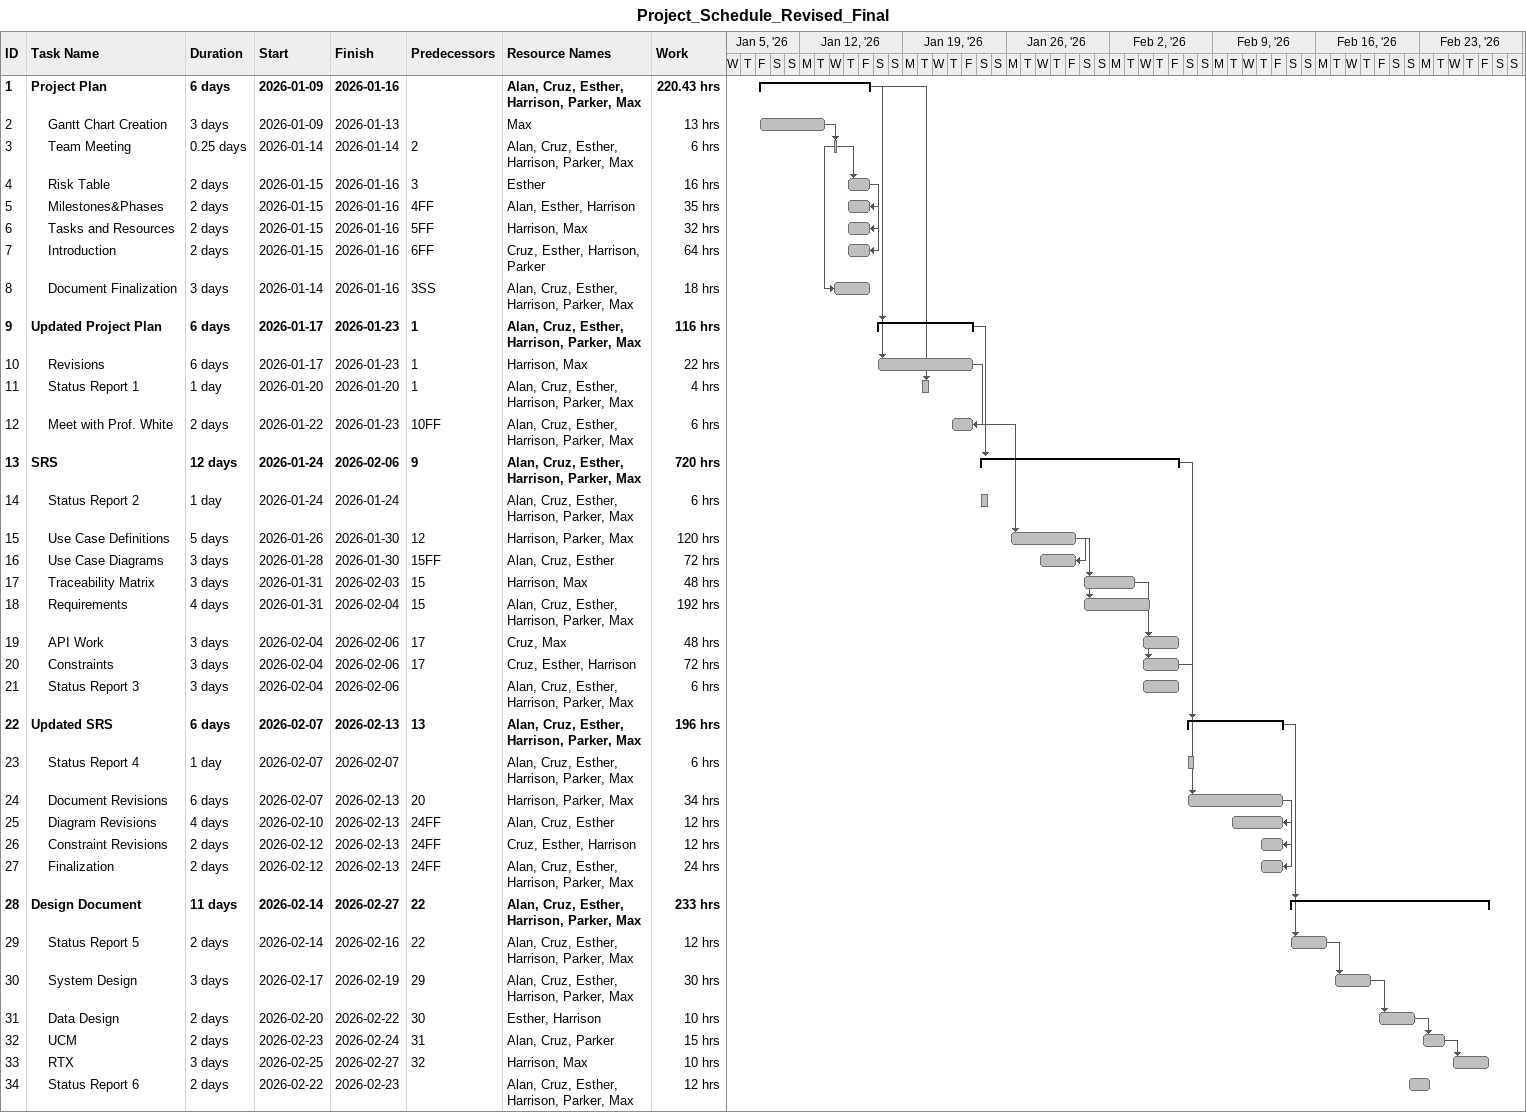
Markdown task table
Project_Schedule_Revised_Final

| ID | Level | Task | Duration | Start | Finish | Predecessors | Resources | Work (h) |
|---|---|---|---|---|---|---|---|---|
| 1 | 1 | **Project Plan** | 6d | 2026-01-09 | 2026-01-16 |  | Alan, Cruz, Esther, Harrison, Parker, Max | 220.43 |
| 2 | 2 | Gantt Chart Creation | 3d | 2026-01-09 | 2026-01-13 |  | Max | 13 |
| 3 | 2 | Team Meeting | 0.25d | 2026-01-14 | 2026-01-14 | 2 | Alan, Cruz, Esther, Harrison, Parker, Max | 6 |
| 4 | 2 | Risk Table | 2d | 2026-01-15 | 2026-01-16 | 3 | Esther | 16 |
| 5 | 2 | Milestones&Phases | 2d | 2026-01-15 | 2026-01-16 | 4FF | Alan, Esther, Harrison | 35 |
| 6 | 2 | Tasks and Resources | 2d | 2026-01-15 | 2026-01-16 | 5FF | Harrison, Max | 32 |
| 7 | 2 | Introduction | 2d | 2026-01-15 | 2026-01-16 | 6FF | Cruz, Esther, Harrison, Parker | 64 |
| 8 | 2 | Document Finalization | 3d | 2026-01-14 | 2026-01-16 | 3SS | Alan, Cruz, Esther, Harrison, Parker, Max | 18 |
| 9 | 1 | **Updated Project Plan** | 6d | 2026-01-17 | 2026-01-23 | 1 | Alan, Cruz, Esther, Harrison, Parker, Max | 116 |
| 10 | 2 | Revisions | 6d | 2026-01-17 | 2026-01-23 | 1 | Harrison, Max | 22 |
| 11 | 2 | Status Report 1 | 1d | 2026-01-20 | 2026-01-20 | 1 | Alan, Cruz, Esther, Harrison, Parker, Max | 4 |
| 12 | 2 | Meet with Prof. White | 2d | 2026-01-22 | 2026-01-23 | 10FF | Alan, Cruz, Esther, Harrison, Parker, Max | 6 |
| 13 | 1 | **SRS** | 12d | 2026-01-24 | 2026-02-06 | 9 | Alan, Cruz, Esther, Harrison, Parker, Max | 720 |
| 14 | 2 | Status Report 2 | 1d | 2026-01-24 | 2026-01-24 |  | Alan, Cruz, Esther, Harrison, Parker, Max | 6 |
| 15 | 2 | Use Case Definitions | 5d | 2026-01-26 | 2026-01-30 | 12 | Harrison, Parker, Max | 120 |
| 16 | 2 | Use Case Diagrams | 3d | 2026-01-28 | 2026-01-30 | 15FF | Alan, Cruz, Esther | 72 |
| 17 | 2 | Traceability Matrix | 3d | 2026-01-31 | 2026-02-03 | 15 | Harrison, Max | 48 |
| 18 | 2 | Requirements | 4d | 2026-01-31 | 2026-02-04 | 15 | Alan, Cruz, Esther, Harrison, Parker, Max | 192 |
| 19 | 2 | API Work | 3d | 2026-02-04 | 2026-02-06 | 17 | Cruz, Max | 48 |
| 20 | 2 | Constraints | 3d | 2026-02-04 | 2026-02-06 | 17 | Cruz, Esther, Harrison | 72 |
| 21 | 2 | Status Report 3 | 3d | 2026-02-04 | 2026-02-06 |  | Alan, Cruz, Esther, Harrison, Parker, Max | 6 |
| 22 | 1 | **Updated SRS** | 6d | 2026-02-07 | 2026-02-13 | 13 | Alan, Cruz, Esther, Harrison, Parker, Max | 196 |
| 23 | 2 | Status Report 4 | 1d | 2026-02-07 | 2026-02-07 |  | Alan, Cruz, Esther, Harrison, Parker, Max | 6 |
| 24 | 2 | Document Revisions | 6d | 2026-02-07 | 2026-02-13 | 20 | Harrison, Parker, Max | 34 |
| 25 | 2 | Diagram Revisions | 4d | 2026-02-10 | 2026-02-13 | 24FF | Alan, Cruz, Esther | 12 |
| 26 | 2 | Constraint Revisions | 2d | 2026-02-12 | 2026-02-13 | 24FF | Cruz, Esther, Harrison | 12 |
| 27 | 2 | Finalization | 2d | 2026-02-12 | 2026-02-13 | 24FF | Alan, Cruz, Esther, Harrison, Parker, Max | 24 |
| 28 | 1 | **Design Document** | 11d | 2026-02-14 | 2026-02-27 | 22 | Alan, Cruz, Esther, Harrison, Parker, Max | 233 |
| 29 | 2 | Status Report 5 | 2d | 2026-02-14 | 2026-02-16 | 22 | Alan, Cruz, Esther, Harrison, Parker, Max | 12 |
| 30 | 2 | System Design | 3d | 2026-02-17 | 2026-02-19 | 29 | Alan, Cruz, Esther, Harrison, Parker, Max | 30 |
| 31 | 2 | Data Design | 2d | 2026-02-20 | 2026-02-22 | 30 | Esther, Harrison | 10 |
| 32 | 2 | UCM | 2d | 2026-02-23 | 2026-02-24 | 31 | Alan, Cruz, Parker | 15 |
| 33 | 2 | RTX | 3d | 2026-02-25 | 2026-02-27 | 32 | Harrison, Max | 10 |
| 34 | 2 | Status Report 6 | 2d | 2026-02-22 | 2026-02-23 |  | Alan, Cruz, Esther, Harrison, Parker, Max | 12 |
